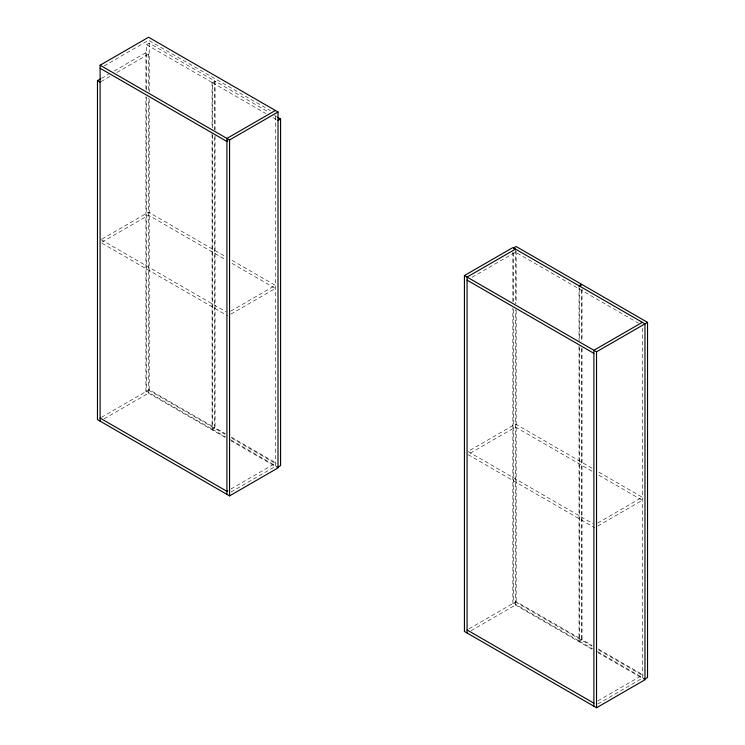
<?xml version="1.0" encoding="UTF-8"?>
<svg xmlns="http://www.w3.org/2000/svg" width="745" height="745" viewBox="0 0 745 745"><rect width="100%" height="100%" fill="white"/><g stroke="black" fill="none" stroke-linecap="round" stroke-linejoin="round"><path stroke-width="0.56" stroke-dasharray="3.73 2.79" d="M104.067 65.979L148.544 40.305L270.333 110.614M146.569 90.024L146.569 44.663L149.205 43.136L214.709 80.954L214.709 129.807M101.422 78.355L108.342 74.36M114.274 70.933L145.908 52.672L148.544 54.199L148.544 91.346M101.097 81.596L109.99 76.456M116.909 72.461L148.544 54.199M146.569 44.663L212.064 82.481L214.709 80.954M212.437 128.056L212.437 82.695L215.072 81.168L268.489 112.001M101.981 239.052L148.544 212.167L225.046 256.327M101.981 242.097L148.544 215.212L225.046 259.381M230.782 311.121L275.371 285.382L231.08 259.819M230.782 314.176L275.371 288.436L231.08 262.864M101.422 417.34L149.205 389.747L214.709 427.565L214.709 135.627M104.067 418.867L148.544 393.183L148.544 98.312M472.004 277.27L515.503 252.164L638.297 323.06M146.569 97.008L146.569 391.274L212.064 429.092L214.709 427.565M212.437 135.031L212.437 429.306L215.072 427.779L225.158 433.599M230.885 489.027L275.371 463.353L231.08 437.781M230.885 492.082L275.371 466.398L275.371 115.121M597.741 522.981L642.32 497.241L598.039 471.678M597.741 526.035L642.32 500.295L598.039 474.723M469.043 628.817L516.164 601.606L581.668 639.424L581.668 348.166M471.017 630.726L515.503 605.042L515.503 309.594M513.519 309.548L513.519 603.133L579.023 640.951L581.668 639.424M579.386 347.58L579.386 641.166L582.031 639.638L592.107 645.459M597.835 700.887L642.32 675.212L598.039 649.64M597.835 703.941L642.32 678.257L642.32 326.981M274.533 115.494L276.544 116.658M212.437 82.695L265.844 113.529M272.894 117.598L276.926 119.926M591.996 468.186L515.503 424.026L467.944 451.479L592.75 523.539M591.996 471.24L515.503 427.071L467.944 454.534L594.761 527.749M100.985 239.62L225.8 311.68M102 243.252L227.812 315.889M231.201 437.082L276.544 463.269M598.151 648.942L643.503 675.128M148.544 390.129L225.046 434.288M515.503 601.988L591.996 646.157M212.437 429.306L225.53 436.868M230.568 439.774L277.932 467.115M579.386 641.166L592.489 648.727M597.527 651.633L644.891 678.984M225.046 437.343L145.908 391.656L145.908 96.785M231.08 440.835L278.006 467.925M591.996 649.202L512.858 603.515L512.858 308.067M598.039 652.695L644.965 679.785M582.031 289.2L582.031 341.415M582.031 348.381L582.031 639.638M581.668 290.14L581.668 341.201M579.386 288.399L579.386 340.614M579.023 285.866L579.023 340.409M579.023 346.211L579.023 640.951M516.164 251.167L516.164 303.383M516.164 310.348L516.164 601.606M515.503 250.124L515.503 303.783M513.519 252.695L513.519 301.427M512.858 252.238L512.858 302.256M215.072 81.168L215.072 130.021M215.072 135.832L215.072 427.779M212.064 82.481L212.064 127.842M212.064 133.662L212.064 429.092M149.205 43.136L149.205 91.989M149.205 98.973L149.205 389.747M145.908 52.672L145.908 89.819"/><path stroke-width="1.12" d="M100.109 421.149L100.109 65.215L148.544 37.25L278.006 111.992L278.006 467.925L229.572 495.891L97.465 419.621L97.465 80.637L100.435 78.923M275.371 110.465L226.927 138.43L226.927 494.363M227.812 140.973L226.927 141.485L100.109 68.27M100.109 65.215L229.572 139.958L278.006 111.992M277.932 120.513L280.576 118.986L280.576 465.597L277.932 467.115M464.424 275.548L512.858 247.582L644.965 323.851L644.965 679.785L596.531 707.75L464.424 631.481L464.424 275.548L596.531 351.817L647.535 322.371L647.535 677.456L644.891 678.984M513.519 248.048L516.164 246.53L581.668 284.339L579.023 285.866M515.503 249.109L467.068 277.075L467.068 633.008M579.386 286.08L582.031 284.553L647.535 322.371M227.812 490.806L226.927 491.318L100.109 418.094M642.32 322.334L593.886 350.299L593.886 706.223M277.55 117.244L280.576 118.986M467.068 280.129L593.886 353.344M97.465 80.637L100.109 82.164M467.068 629.953L593.886 703.178M596.531 351.817L596.531 707.75M229.572 139.958L229.572 495.891"/></g></svg>
